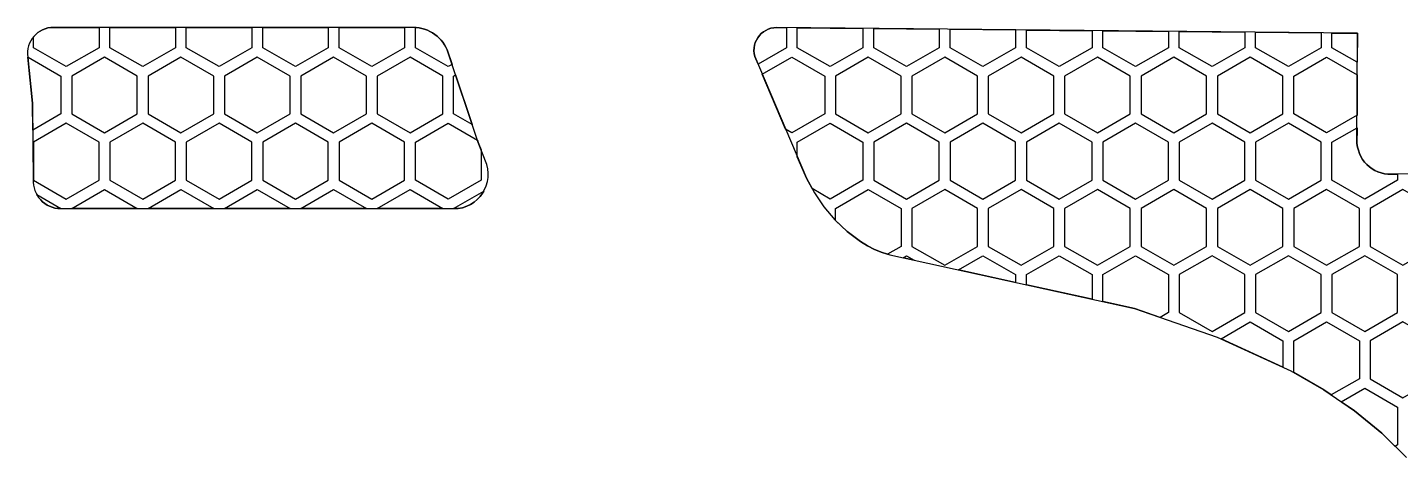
# Model space of a CAD drawing. Header units: millimetres. Extents: x -38 to 90, y -11 to 80.
# Drawn here: x -38.5 to 25, y 60.1 to 80 of the extents above; entities that cross this region are included whole.
import ezdxf

# ---------------------------------------------------------------- set-up
doc = ezdxf.new("R2010")
doc.units = ezdxf.units.MM
for name, color, linetype in [('outline_1', 3, 'Continuous'), ('outline_2', 3, 'Continuous'), ('pattern_0278', 2, 'Continuous'), ('pattern_0290', 2, 'Continuous'), ('pattern_0291', 2, 'Continuous'), ('pattern_0292', 2, 'Continuous'), ('pattern_0304', 2, 'Continuous'), ('pattern_0305', 2, 'Continuous'), ('pattern_0306', 2, 'Continuous'), ('pattern_0307', 2, 'Continuous'), ('pattern_0308', 2, 'Continuous'), ('pattern_0309', 2, 'Continuous'), ('pattern_0310', 2, 'Continuous'), ('pattern_0323', 2, 'Continuous'), ('pattern_0324', 2, 'Continuous'), ('pattern_0325', 2, 'Continuous'), ('pattern_0326', 2, 'Continuous'), ('pattern_0327', 2, 'Continuous'), ('pattern_0328', 2, 'Continuous'), ('pattern_0329', 2, 'Continuous'), ('pattern_0330', 2, 'Continuous'), ('pattern_0331', 2, 'Continuous'), ('pattern_0332', 2, 'Continuous'), ('pattern_0333', 2, 'Continuous'), ('pattern_0334', 2, 'Continuous'), ('pattern_0335', 2, 'Continuous'), ('pattern_0336', 2, 'Continuous'), ('pattern_0337', 2, 'Continuous'), ('pattern_0350', 2, 'Continuous'), ('pattern_0351', 2, 'Continuous'), ('pattern_0352', 2, 'Continuous'), ('pattern_0353', 2, 'Continuous'), ('pattern_0354', 2, 'Continuous'), ('pattern_0355', 2, 'Continuous'), ('pattern_0356', 2, 'Continuous'), ('pattern_0357', 2, 'Continuous'), ('pattern_0358', 2, 'Continuous'), ('pattern_0359', 2, 'Continuous'), ('pattern_0360', 2, 'Continuous'), ('pattern_0361', 2, 'Continuous'), ('pattern_0362', 2, 'Continuous'), ('pattern_0363', 2, 'Continuous'), ('pattern_0378', 2, 'Continuous'), ('pattern_0379', 2, 'Continuous'), ('pattern_0380', 2, 'Continuous'), ('pattern_0381', 2, 'Continuous'), ('pattern_0382', 2, 'Continuous'), ('pattern_0383', 2, 'Continuous'), ('pattern_0384', 2, 'Continuous'), ('pattern_0385', 2, 'Continuous'), ('pattern_0386', 2, 'Continuous'), ('pattern_0387', 2, 'Continuous'), ('pattern_0388', 2, 'Continuous'), ('pattern_0389', 2, 'Continuous'), ('pattern_0390', 2, 'Continuous'), ('pattern_0391', 2, 'Continuous'), ('pattern_0392', 2, 'Continuous'), ('pattern_0403', 2, 'Continuous'), ('pattern_0404', 2, 'Continuous'), ('pattern_0405', 2, 'Continuous'), ('pattern_0406', 2, 'Continuous'), ('pattern_0407', 2, 'Continuous'), ('pattern_0408', 2, 'Continuous'), ('pattern_0409', 2, 'Continuous'), ('pattern_0410', 2, 'Continuous'), ('pattern_0411', 2, 'Continuous'), ('pattern_0412', 2, 'Continuous'), ('pattern_0413', 2, 'Continuous'), ('pattern_0414', 2, 'Continuous'), ('pattern_0415', 2, 'Continuous'), ('pattern_0416', 2, 'Continuous'), ('pattern_0417', 2, 'Continuous')]:
    doc.layers.add(name, color=color, linetype=linetype)

msp = doc.modelspace()

# ---------------------------------------------------------------- linework, layer by layer
at = {"layer": 'outline_1'}
msp.add_lwpolyline([(-17.624, 74.678), (-19.057, 78.956), (-19.115, 79.078), (-19.182, 79.194), (-19.257, 79.304), (-19.34, 79.407), (-19.43, 79.503), (-19.527, 79.591), (-19.63, 79.672), (-19.74, 79.745), (-19.855, 79.809), (-19.974, 79.864), (-20.098, 79.91), (-20.226, 79.947), (-20.358, 79.973), (-20.492, 79.989), (-37.381, 79.988), (-37.513, 79.966), (-37.638, 79.93), (-37.758, 79.882), (-37.871, 79.822), (-37.977, 79.751), (-38.074, 79.67), (-38.162, 79.579), (-38.24, 79.48), (-38.307, 79.373), (-38.364, 79.259), (-38.408, 79.139), (-38.439, 79.014), (-38.457, 78.884), (-38.461, 78.751), (-38.227, 76.497), (-38.194, 72.845), (-38.181, 72.712), (-38.155, 72.583), (-38.116, 72.459), (-38.065, 72.34), (-38.004, 72.228), (-37.932, 72.123), (-37.85, 72.026), (-37.758, 71.937), (-37.659, 71.858), (-37.551, 71.789), (-37.437, 71.731), (-37.316, 71.684), (-37.189, 71.649), (-37.057, 71.628), (-18.546, 71.626), (-18.345, 71.665), (-18.155, 71.729), (-17.977, 71.815), (-17.814, 71.921), (-17.666, 72.045), (-17.535, 72.185), (-17.421, 72.339), (-17.326, 72.506), (-17.252, 72.683), (-17.199, 72.868), (-17.169, 73.06), (-17.163, 73.257), (-17.183, 73.456), (-17.229, 73.656)], close=True, dxfattribs=at)
at = {"layer": 'outline_2'}
msp.add_lwpolyline([(39.629, 73.323), (24.429, 73.208), (24.27, 73.231), (24.117, 73.269), (23.97, 73.322), (23.83, 73.389), (23.699, 73.468), (23.576, 73.56), (23.462, 73.662), (23.359, 73.776), (23.267, 73.898), (23.187, 74.03), (23.12, 74.17), (23.067, 74.316), (23.028, 74.469), (23.004, 74.628), (23.021, 79.72), (-3.819, 79.986), (-3.958, 79.978), (-4.09, 79.952), (-4.215, 79.91), (-4.331, 79.855), (-4.439, 79.786), (-4.536, 79.705), (-4.623, 79.614), (-4.699, 79.513), (-4.762, 79.405), (-4.812, 79.289), (-4.848, 79.168), (-4.869, 79.042), (-4.875, 78.913), (-4.864, 78.782), (-4.837, 78.65), (-2.45, 73.024), (-2.082, 72.352), (-1.642, 71.706), (-1.137, 71.104), (-0.572, 70.564), (0.044, 70.103), (0.369, 69.908), (0.705, 69.739), (1.05, 69.599), (1.405, 69.49), (12.723, 67.007), (16.541, 65.693), (19.948, 64.131), (21.478, 63.246), (22.883, 62.286), (24.156, 61.248), (25.289, 60.127)], dxfattribs=at)
at = {"layer": 'pattern_0278'}
msp.add_lwpolyline([(24.156, 61.248), (22.883, 62.286), (22.274, 62.702), (23.364, 63.332), (24.88, 62.457), (24.88, 60.707), (24.768, 60.642)], close=True, dxfattribs=at)
at = {"layer": 'pattern_0290'}
msp.add_lwpolyline([(16.72, 65.612), (18.068, 66.39), (19.583, 65.515), (19.583, 64.298)], close=True, dxfattribs=at)
at = {"layer": 'pattern_0291'}
msp.add_lwpolyline([(21.478, 63.246), (20.083, 64.052), (20.083, 65.515), (21.599, 66.39), (23.114, 65.515), (23.114, 63.765), (21.816, 63.015)], close=True, dxfattribs=at)
at = {"layer": 'pattern_0292'}
msp.add_lwpolyline([(26.645, 65.515), (25.13, 66.39), (23.614, 65.515), (23.614, 63.765), (25.13, 62.89), (26.645, 63.765)], close=True, dxfattribs=at)
at = {"layer": 'pattern_0304'}
msp.add_lwpolyline([(2.018, 69.355), (2.178, 69.448), (2.534, 69.242)], close=True, dxfattribs=at)
at = {"layer": 'pattern_0305'}
msp.add_lwpolyline([(4.576, 68.794), (5.709, 69.448), (7.224, 68.573), (7.224, 68.213)], close=True, dxfattribs=at)
at = {"layer": 'pattern_0306'}
msp.add_lwpolyline([(7.724, 68.103), (7.724, 68.573), (9.24, 69.448), (10.755, 68.573), (10.755, 67.438)], close=True, dxfattribs=at)
at = {"layer": 'pattern_0307'}
msp.add_lwpolyline([(12.723, 67.007), (11.255, 67.329), (11.255, 68.573), (12.771, 69.448), (14.287, 68.573), (14.287, 66.823), (13.902, 66.601)], close=True, dxfattribs=at)
at = {"layer": 'pattern_0308'}
msp.add_lwpolyline([(17.818, 68.573), (16.302, 69.448), (14.787, 68.573), (14.787, 66.823), (16.302, 65.948), (17.818, 66.823)], close=True, dxfattribs=at)
at = {"layer": 'pattern_0309'}
msp.add_lwpolyline([(21.349, 68.573), (19.833, 69.448), (18.318, 68.573), (18.318, 66.823), (19.833, 65.948), (21.349, 66.823)], close=True, dxfattribs=at)
at = {"layer": 'pattern_0310'}
msp.add_lwpolyline([(24.88, 68.573), (23.364, 69.448), (21.849, 68.573), (21.849, 66.823), (23.364, 65.948), (24.88, 66.823)], close=True, dxfattribs=at)
at = {"layer": 'pattern_0323'}
msp.add_lwpolyline([(-37.057, 71.628), (-37.189, 71.649), (-37.316, 71.684), (-37.437, 71.731), (-37.551, 71.789), (-37.659, 71.858), (-37.758, 71.937), (-37.85, 72.026), (-37.932, 72.123), (-38.004, 72.228), (-38.029, 72.275), (-36.914, 71.631), (-36.914, 71.628)], close=True, dxfattribs=at)
at = {"layer": 'pattern_0324'}
msp.add_lwpolyline([(-36.414, 71.628), (-36.414, 71.631), (-34.899, 72.506), (-33.383, 71.631), (-33.383, 71.627)], close=True, dxfattribs=at)
at = {"layer": 'pattern_0325'}
msp.add_lwpolyline([(-32.883, 71.627), (-32.883, 71.631), (-31.368, 72.506), (-29.852, 71.631), (-29.852, 71.627)], close=True, dxfattribs=at)
at = {"layer": 'pattern_0326'}
msp.add_lwpolyline([(-29.352, 71.627), (-29.352, 71.631), (-27.837, 72.506), (-26.321, 71.631), (-26.321, 71.627)], close=True, dxfattribs=at)
at = {"layer": 'pattern_0327'}
msp.add_lwpolyline([(-25.821, 71.626), (-25.821, 71.631), (-24.305, 72.506), (-22.79, 71.631), (-22.79, 71.626)], close=True, dxfattribs=at)
at = {"layer": 'pattern_0328'}
msp.add_lwpolyline([(-22.29, 71.626), (-22.29, 71.631), (-20.774, 72.506), (-19.259, 71.631), (-19.259, 71.626)], close=True, dxfattribs=at)
at = {"layer": 'pattern_0329'}
msp.add_lwpolyline([(-17.421, 72.339), (-17.535, 72.185), (-17.666, 72.045), (-17.814, 71.921), (-17.977, 71.815), (-18.155, 71.729), (-18.345, 71.665), (-18.546, 71.626), (-18.759, 71.626), (-18.759, 71.631), (-17.367, 72.434)], close=True, dxfattribs=at)
at = {"layer": 'pattern_0330'}
msp.add_lwpolyline([(1.05, 69.599), (0.705, 69.739), (0.369, 69.908), (0.044, 70.103), (-0.572, 70.564), (-1.103, 71.072), (-1.103, 71.631), (0.412, 72.506), (1.928, 71.631), (1.928, 69.881), (1.304, 69.521)], close=True, dxfattribs=at)
at = {"layer": 'pattern_0331'}
msp.add_lwpolyline([(5.459, 71.631), (3.943, 72.506), (2.428, 71.631), (2.428, 69.881), (3.943, 69.006), (5.459, 69.881)], close=True, dxfattribs=at)
at = {"layer": 'pattern_0332'}
msp.add_lwpolyline([(8.99, 71.631), (7.474, 72.506), (5.959, 71.631), (5.959, 69.881), (7.474, 69.006), (8.99, 69.881)], close=True, dxfattribs=at)
at = {"layer": 'pattern_0333'}
msp.add_lwpolyline([(12.521, 71.631), (11.005, 72.506), (9.49, 71.631), (9.49, 69.881), (11.005, 69.006), (12.521, 69.881)], close=True, dxfattribs=at)
at = {"layer": 'pattern_0334'}
msp.add_lwpolyline([(16.052, 71.631), (14.537, 72.506), (13.021, 71.631), (13.021, 69.881), (14.537, 69.006), (16.052, 69.881)], close=True, dxfattribs=at)
at = {"layer": 'pattern_0335'}
msp.add_lwpolyline([(19.583, 71.631), (18.068, 72.506), (16.552, 71.631), (16.552, 69.881), (18.068, 69.006), (19.583, 69.881)], close=True, dxfattribs=at)
at = {"layer": 'pattern_0336'}
msp.add_lwpolyline([(23.114, 71.631), (21.599, 72.506), (20.083, 71.631), (20.083, 69.881), (21.599, 69.006), (23.114, 69.881)], close=True, dxfattribs=at)
at = {"layer": 'pattern_0337'}
msp.add_lwpolyline([(26.645, 71.631), (25.13, 72.506), (23.614, 71.631), (23.614, 69.881), (25.13, 69.006), (26.645, 69.881)], close=True, dxfattribs=at)
at = {"layer": 'pattern_0350'}
msp.add_lwpolyline([(-35.149, 74.689), (-36.664, 75.564), (-38.18, 74.689), (-38.18, 72.939), (-36.664, 72.064), (-35.149, 72.939)], close=True, dxfattribs=at)
at = {"layer": 'pattern_0351'}
msp.add_lwpolyline([(-31.618, 74.689), (-33.133, 75.564), (-34.649, 74.689), (-34.649, 72.939), (-33.133, 72.064), (-31.618, 72.939)], close=True, dxfattribs=at)
at = {"layer": 'pattern_0352'}
msp.add_lwpolyline([(-28.087, 74.689), (-29.602, 75.564), (-31.118, 74.689), (-31.118, 72.939), (-29.602, 72.064), (-28.087, 72.939)], close=True, dxfattribs=at)
at = {"layer": 'pattern_0353'}
msp.add_lwpolyline([(-24.555, 74.689), (-26.071, 75.564), (-27.587, 74.689), (-27.587, 72.939), (-26.071, 72.064), (-24.555, 72.939)], close=True, dxfattribs=at)
at = {"layer": 'pattern_0354'}
msp.add_lwpolyline([(-21.024, 74.689), (-22.54, 75.564), (-24.055, 74.689), (-24.055, 72.939), (-22.54, 72.064), (-21.024, 72.939)], close=True, dxfattribs=at)
at = {"layer": 'pattern_0355'}
msp.add_lwpolyline([(-17.624, 74.678), (-17.493, 74.34), (-17.493, 72.939), (-19.009, 72.064), (-20.524, 72.939), (-20.524, 74.689), (-19.009, 75.564), (-17.66, 74.785)], close=True, dxfattribs=at)
at = {"layer": 'pattern_0356'}
msp.add_lwpolyline([(-2.45, 73.024), (-2.869, 74.012), (-2.869, 74.689), (-1.353, 75.564), (0.162, 74.689), (0.162, 72.939), (-1.353, 72.064), (-2.189, 72.546)], close=True, dxfattribs=at)
at = {"layer": 'pattern_0357'}
msp.add_lwpolyline([(3.693, 74.689), (2.178, 75.564), (0.662, 74.689), (0.662, 72.939), (2.178, 72.064), (3.693, 72.939)], close=True, dxfattribs=at)
at = {"layer": 'pattern_0358'}
msp.add_lwpolyline([(7.224, 74.689), (5.709, 75.564), (4.193, 74.689), (4.193, 72.939), (5.709, 72.064), (7.224, 72.939)], close=True, dxfattribs=at)
at = {"layer": 'pattern_0359'}
msp.add_lwpolyline([(10.755, 74.689), (9.24, 75.564), (7.724, 74.689), (7.724, 72.939), (9.24, 72.064), (10.755, 72.939)], close=True, dxfattribs=at)
at = {"layer": 'pattern_0360'}
msp.add_lwpolyline([(14.287, 74.689), (12.771, 75.564), (11.255, 74.689), (11.255, 72.939), (12.771, 72.064), (14.287, 72.939)], close=True, dxfattribs=at)
at = {"layer": 'pattern_0361'}
msp.add_lwpolyline([(17.818, 74.689), (16.302, 75.564), (14.787, 74.689), (14.787, 72.939), (16.302, 72.064), (17.818, 72.939)], close=True, dxfattribs=at)
at = {"layer": 'pattern_0362'}
msp.add_lwpolyline([(21.349, 74.689), (19.833, 75.564), (18.318, 74.689), (18.318, 72.939), (19.833, 72.064), (21.349, 72.939)], close=True, dxfattribs=at)
at = {"layer": 'pattern_0363'}
msp.add_lwpolyline([(23.004, 74.628), (23.028, 74.469), (23.067, 74.316), (23.12, 74.17), (23.187, 74.03), (23.267, 73.898), (23.359, 73.776), (23.462, 73.662), (23.576, 73.56), (23.699, 73.468), (23.83, 73.389), (23.97, 73.322), (24.117, 73.269), (24.27, 73.231), (24.429, 73.208), (24.88, 73.211), (24.88, 72.939), (23.364, 72.064), (21.849, 72.939), (21.849, 74.689), (23.007, 75.357)], close=True, dxfattribs=at)
at = {"layer": 'pattern_0378'}
msp.add_lwpolyline([(-38.227, 76.497), (-38.446, 78.612), (-38.43, 78.622), (-36.914, 77.747), (-36.914, 75.997), (-38.216, 75.245)], close=True, dxfattribs=at)
at = {"layer": 'pattern_0379'}
msp.add_lwpolyline([(-33.383, 77.747), (-34.899, 78.622), (-36.414, 77.747), (-36.414, 75.997), (-34.899, 75.122), (-33.383, 75.997)], close=True, dxfattribs=at)
at = {"layer": 'pattern_0380'}
msp.add_lwpolyline([(-29.852, 77.747), (-31.368, 78.622), (-32.883, 77.747), (-32.883, 75.997), (-31.368, 75.122), (-29.852, 75.997)], close=True, dxfattribs=at)
at = {"layer": 'pattern_0381'}
msp.add_lwpolyline([(-26.321, 77.747), (-27.837, 78.622), (-29.352, 77.747), (-29.352, 75.997), (-27.837, 75.122), (-26.321, 75.997)], close=True, dxfattribs=at)
at = {"layer": 'pattern_0382'}
msp.add_lwpolyline([(-22.79, 77.747), (-24.305, 78.622), (-25.821, 77.747), (-25.821, 75.997), (-24.305, 75.122), (-22.79, 75.997)], close=True, dxfattribs=at)
at = {"layer": 'pattern_0383'}
msp.add_lwpolyline([(-19.259, 77.747), (-20.774, 78.622), (-22.29, 77.747), (-22.29, 75.997), (-20.774, 75.122), (-19.259, 75.997)], close=True, dxfattribs=at)
at = {"layer": 'pattern_0384'}
msp.add_lwpolyline([(-17.899, 75.501), (-18.759, 75.997), (-18.759, 77.747), (-18.67, 77.798)], close=True, dxfattribs=at)
at = {"layer": 'pattern_0385'}
msp.add_lwpolyline([(-4.489, 77.831), (-3.119, 78.622), (-1.603, 77.747), (-1.603, 75.997), (-3.119, 75.122), (-3.411, 75.291)], close=True, dxfattribs=at)
at = {"layer": 'pattern_0386'}
msp.add_lwpolyline([(1.928, 77.747), (0.412, 78.622), (-1.103, 77.747), (-1.103, 75.997), (0.412, 75.122), (1.928, 75.997)], close=True, dxfattribs=at)
at = {"layer": 'pattern_0387'}
msp.add_lwpolyline([(5.459, 77.747), (3.943, 78.622), (2.428, 77.747), (2.428, 75.997), (3.943, 75.122), (5.459, 75.997)], close=True, dxfattribs=at)
at = {"layer": 'pattern_0388'}
msp.add_lwpolyline([(8.99, 77.747), (7.474, 78.622), (5.959, 77.747), (5.959, 75.997), (7.474, 75.122), (8.99, 75.997)], close=True, dxfattribs=at)
at = {"layer": 'pattern_0389'}
msp.add_lwpolyline([(12.521, 77.747), (11.005, 78.622), (9.49, 77.747), (9.49, 75.997), (11.005, 75.122), (12.521, 75.997)], close=True, dxfattribs=at)
at = {"layer": 'pattern_0390'}
msp.add_lwpolyline([(16.052, 77.747), (14.537, 78.622), (13.021, 77.747), (13.021, 75.997), (14.537, 75.122), (16.052, 75.997)], close=True, dxfattribs=at)
at = {"layer": 'pattern_0391'}
msp.add_lwpolyline([(19.583, 77.747), (18.068, 78.622), (16.552, 77.747), (16.552, 75.997), (18.068, 75.122), (19.583, 75.997)], close=True, dxfattribs=at)
at = {"layer": 'pattern_0392'}
msp.add_lwpolyline([(23.009, 75.936), (21.599, 75.122), (20.083, 75.997), (20.083, 77.747), (21.599, 78.622), (23.015, 77.804)], close=True, dxfattribs=at)
at = {"layer": 'pattern_0403'}
msp.add_lwpolyline([(-38.162, 79.579), (-38.074, 79.67), (-37.977, 79.751), (-37.871, 79.822), (-37.758, 79.882), (-37.638, 79.93), (-37.513, 79.966), (-37.381, 79.988), (-35.149, 79.988), (-35.149, 79.055), (-36.664, 78.18), (-38.18, 79.055), (-38.18, 79.556)], close=True, dxfattribs=at)
at = {"layer": 'pattern_0404'}
msp.add_lwpolyline([(-31.618, 79.988), (-31.618, 79.055), (-33.133, 78.18), (-34.649, 79.055), (-34.649, 79.988)], close=True, dxfattribs=at)
at = {"layer": 'pattern_0405'}
msp.add_lwpolyline([(-28.087, 79.989), (-28.087, 79.055), (-29.602, 78.18), (-31.118, 79.055), (-31.118, 79.988)], close=True, dxfattribs=at)
at = {"layer": 'pattern_0406'}
msp.add_lwpolyline([(-24.555, 79.989), (-24.555, 79.055), (-26.071, 78.18), (-27.587, 79.055), (-27.587, 79.989)], close=True, dxfattribs=at)
at = {"layer": 'pattern_0407'}
msp.add_lwpolyline([(-21.024, 79.989), (-21.024, 79.055), (-22.54, 78.18), (-24.055, 79.055), (-24.055, 79.989)], close=True, dxfattribs=at)
at = {"layer": 'pattern_0408'}
msp.add_lwpolyline([(-20.492, 79.989), (-20.358, 79.973), (-20.226, 79.947), (-20.098, 79.91), (-19.974, 79.864), (-19.855, 79.809), (-19.74, 79.745), (-19.63, 79.672), (-19.527, 79.591), (-19.43, 79.503), (-19.34, 79.407), (-19.257, 79.304), (-19.182, 79.194), (-19.115, 79.078), (-19.057, 78.956), (-18.832, 78.282), (-19.009, 78.18), (-20.524, 79.055), (-20.524, 79.989)], close=True, dxfattribs=at)
at = {"layer": 'pattern_0409'}
msp.add_lwpolyline([(-4.837, 78.65), (-4.864, 78.782), (-4.875, 78.913), (-4.869, 79.042), (-4.848, 79.168), (-4.812, 79.289), (-4.762, 79.405), (-4.699, 79.513), (-4.623, 79.614), (-4.536, 79.705), (-4.439, 79.786), (-4.331, 79.855), (-4.215, 79.91), (-4.09, 79.952), (-3.958, 79.978), (-3.819, 79.986), (-3.369, 79.982), (-3.369, 79.055), (-4.686, 78.295)], close=True, dxfattribs=at)
at = {"layer": 'pattern_0410'}
msp.add_lwpolyline([(0.162, 79.947), (0.162, 79.055), (-1.353, 78.18), (-2.869, 79.055), (-2.869, 79.977)], close=True, dxfattribs=at)
at = {"layer": 'pattern_0411'}
msp.add_lwpolyline([(3.693, 79.912), (3.693, 79.055), (2.178, 78.18), (0.662, 79.055), (0.662, 79.942)], close=True, dxfattribs=at)
at = {"layer": 'pattern_0412'}
msp.add_lwpolyline([(7.224, 79.877), (7.224, 79.055), (5.709, 78.18), (4.193, 79.055), (4.193, 79.907)], close=True, dxfattribs=at)
at = {"layer": 'pattern_0413'}
msp.add_lwpolyline([(10.755, 79.842), (10.755, 79.055), (9.24, 78.18), (7.724, 79.055), (7.724, 79.872)], close=True, dxfattribs=at)
at = {"layer": 'pattern_0414'}
msp.add_lwpolyline([(14.287, 79.807), (14.287, 79.055), (12.771, 78.18), (11.255, 79.055), (11.255, 79.837)], close=True, dxfattribs=at)
at = {"layer": 'pattern_0415'}
msp.add_lwpolyline([(17.818, 79.772), (17.818, 79.055), (16.302, 78.18), (14.787, 79.055), (14.787, 79.802)], close=True, dxfattribs=at)
at = {"layer": 'pattern_0416'}
msp.add_lwpolyline([(21.349, 79.737), (21.349, 79.055), (19.833, 78.18), (18.318, 79.055), (18.318, 79.767)], close=True, dxfattribs=at)
at = {"layer": 'pattern_0417'}
msp.add_lwpolyline([(23.021, 79.72), (23.017, 78.38), (21.849, 79.055), (21.849, 79.732)], close=True, dxfattribs=at)

doc.saveas('drawing.dxf')
